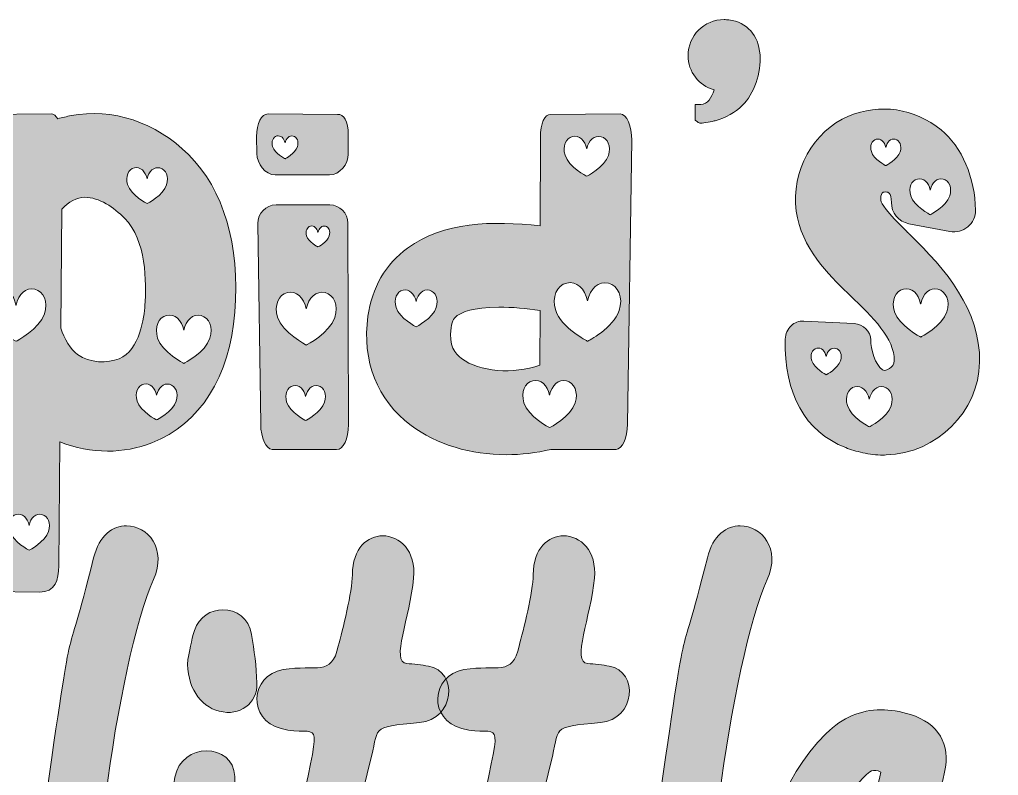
# Model space of a CAD drawing. Header units: inches. Extents: x 147 to 939, y -909 to -171.
# Drawn here: x 461.2 to 939.3, y -540 to -170.6 of the extents above; entities that cross this region are included whole.
import ezdxf

# ---------------------------------------------------------------- set-up
doc = ezdxf.new("R2010")
doc.units = ezdxf.units.IN
doc.header["$MEASUREMENT"] = 0
doc.layers.add('Layer 1', color=7, linetype='Continuous')

# ---------------------------------------------------------------- blocks, each defined once
blk = doc.blocks.new('block 3')
at = {"layer": 'Layer 1', "true_color": 0x08ccda}
h = blk.add_hatch(color=132, dxfattribs=at)
h.dxf.hatch_style = 2
edge = h.paths.add_edge_path()
edge.add_spline(control_points=[(473.03, -557.85), (488.79, -449.17), (481.9, -495.79), (497.33, -433.73), (499.96, -422.57), (506.85, -417.97), (513.42, -417.97), (523.6, -417.97), (533.45, -429.14), (526.55, -444.24), (509.48, -482.66), (488.79, -618.93), (504.55, -654.72), (507.51, -660.96), (504.55, -667.19), (499.3, -670.81), (496.67, -672.45), (494.05, -673.11), (491.75, -673.11), (480.91, -673.11), (472.05, -658.33), (470.4, -644.54), (470.08, -642.24), (469.09, -586.09), (473.03, -557.85)], knot_values=[0, 0, 0, 0, 1, 1, 1, 2, 2, 2, 3, 3, 3, 4, 4, 4, 5, 5, 5, 6, 6, 6, 7, 7, 7, 8, 8, 8, 8], degree=3, periodic=1)
h = blk.add_hatch(color=132, dxfattribs=at)
h.dxf.hatch_style = 2
edge = h.paths.add_edge_path()
edge.add_spline(control_points=[(772.8, -557.85), (788.56, -449.17), (781.67, -495.79), (797.1, -433.73), (799.73, -422.57), (806.62, -417.97), (813.19, -417.97), (823.37, -417.97), (833.22, -429.14), (826.32, -444.24), (809.25, -482.66), (788.56, -618.93), (804.32, -654.72), (807.28, -660.96), (804.32, -667.19), (799.07, -670.81), (796.44, -672.45), (793.82, -673.11), (791.52, -673.11), (780.68, -673.11), (771.82, -658.33), (770.17, -644.54), (769.85, -642.24), (768.86, -586.09), (772.8, -557.85)], knot_values=[0, 0, 0, 0, 1, 1, 1, 2, 2, 2, 3, 3, 3, 4, 4, 4, 5, 5, 5, 6, 6, 6, 7, 7, 7, 8, 8, 8, 8], degree=3, periodic=1)
h = blk.add_hatch(color=132, dxfattribs=at)
h.dxf.hatch_style = 2
edge = h.paths.add_edge_path()
edge.add_spline(control_points=[(589.92, -488.24), (606.34, -485.61), (613.56, -491.85), (616.84, -476.75), (618.81, -469.19), (623.74, -450.15), (623.74, -441.94), (623.74, -428.81), (631.29, -422.9), (638.51, -422.9), (646.72, -422.9), (654.93, -430.12), (653.62, -443.58), (651.98, -462.63), (642.13, -484.63), (650.34, -485.28), (653.29, -485.61), (657.89, -485.94), (660.84, -486.6), (675.62, -489.22), (673.65, -512.54), (656.57, -514.18), (631.29, -516.48), (637.2, -516.15), (632.28, -533.88), (625.05, -561.79), (620.78, -596.27), (623.74, -615.97), (624.72, -621.88), (627.02, -623.85), (629.98, -623.85), (636.87, -623.85), (647.05, -614.33), (655.92, -614.33), (659.53, -614.33), (663.14, -615.97), (666.1, -620.9), (674.96, -635.02), (651.98, -652.09), (629.98, -652.09), (616.84, -652.09), (604.04, -645.85), (598.13, -629.76), (594.51, -618.93), (590.57, -594.63), (598.78, -555.55), (608.96, -506.96), (607.65, -522.06), (588.93, -517.14), (572.51, -512.87), (573.5, -491.19), (589.92, -488.24)], knot_values=[0, 0, 0, 0, 1, 1, 1, 2, 2, 2, 3, 3, 3, 4, 4, 4, 5, 5, 5, 6, 6, 6, 7, 7, 7, 8, 8, 8, 9, 9, 9, 10, 10, 10, 11, 11, 11, 12, 12, 12, 13, 13, 13, 14, 14, 14, 15, 15, 15, 16, 16, 16, 17, 17, 17, 17], degree=3, periodic=1)
h = blk.add_hatch(color=132, dxfattribs=at)
h.dxf.hatch_style = 2
edge = h.paths.add_edge_path()
edge.add_spline(control_points=[(678.24, -488.24), (694.66, -485.61), (701.88, -491.85), (705.17, -476.75), (707.14, -469.19), (712.06, -450.15), (712.06, -441.94), (712.06, -428.81), (719.61, -422.9), (726.84, -422.9), (735.05, -422.9), (743.25, -430.12), (741.94, -443.58), (740.3, -462.63), (730.45, -484.63), (738.66, -485.28), (741.61, -485.61), (746.21, -485.94), (749.17, -486.6), (763.94, -489.22), (761.97, -512.54), (744.9, -514.18), (719.61, -516.48), (725.52, -516.15), (720.6, -533.88), (713.38, -561.79), (709.11, -596.27), (712.06, -615.97), (713.05, -621.88), (715.35, -623.85), (718.3, -623.85), (725.19, -623.85), (735.38, -614.33), (744.24, -614.33), (747.85, -614.33), (751.46, -615.97), (754.42, -620.9), (763.28, -635.02), (740.3, -652.09), (718.3, -652.09), (705.17, -652.09), (692.36, -645.85), (686.45, -629.76), (682.84, -618.93), (678.9, -594.63), (687.11, -555.55), (697.29, -506.96), (695.97, -522.06), (677.26, -517.14), (660.84, -512.87), (661.82, -491.19), (678.24, -488.24)], knot_values=[0, 0, 0, 0, 1, 1, 1, 2, 2, 2, 3, 3, 3, 4, 4, 4, 5, 5, 5, 6, 6, 6, 7, 7, 7, 8, 8, 8, 9, 9, 9, 10, 10, 10, 11, 11, 11, 12, 12, 12, 13, 13, 13, 14, 14, 14, 15, 15, 15, 16, 16, 16, 17, 17, 17, 17], degree=3, periodic=1)
h = blk.add_hatch(color=132, dxfattribs=at)
h.dxf.hatch_style = 2
edge = h.paths.add_edge_path()
edge.add_spline(control_points=[(537.05, -540.78), (538.7, -532.24), (545.59, -527.97), (552.49, -527.97), (559.38, -527.97), (565.95, -532.24), (566.28, -540.45), (567.59, -564.75), (562.01, -549.64), (554.46, -613.67), (553.8, -621.22), (554.13, -628.45), (558.4, -635.67), (565.29, -646.84), (557.08, -657.67), (546.91, -657.67), (535.08, -657.67), (526.22, -643.55), (525.89, -632.72), (522.61, -583.46), (534.43, -557.85), (537.05, -540.78)], knot_values=[0, 0, 0, 0, 1, 1, 1, 2, 2, 2, 3, 3, 3, 4, 4, 4, 5, 5, 5, 6, 6, 6, 7, 7, 7, 7], degree=3, periodic=1)
edge = h.paths.add_edge_path()
edge.add_spline(control_points=[(543.29, -483.32), (544.28, -479.7), (544.94, -474.12), (546.58, -469.19), (548.88, -462.3), (554.79, -459.02), (560.37, -459.02), (566.94, -459.02), (573.17, -462.96), (574.49, -471.17), (575.8, -478.72), (576.79, -486.93), (577.11, -494.81), (577.44, -504.99), (568.58, -511.22), (558.73, -508.6), (549.2, -506.3), (542.64, -496.45), (543.29, -483.32)], knot_values=[0, 0, 0, 0, 1, 1, 1, 2, 2, 2, 3, 3, 3, 4, 4, 4, 5, 5, 5, 6, 6, 6, 6], degree=3, periodic=1)
h = blk.add_hatch(color=132, dxfattribs=at)
h.dxf.hatch_style = 2
edge = h.paths.add_edge_path()
edge.add_spline(control_points=[(858.17, -643.88), (839.13, -643.88), (820.41, -631.08), (822.05, -596.6), (825.66, -573.28), (831.57, -542.75), (855.21, -519.43), (863.1, -511.55), (872.29, -507.94), (881.81, -507.94), (886.41, -507.94), (891.33, -508.6), (896.26, -510.24), (910.05, -514.51), (915.96, -524.69), (913, -538.48), (908.41, -559.82), (899.21, -571.31), (885.42, -588.06), (874.59, -600.87), (864.74, -600.21), (858.17, -599.88), (853.9, -599.55), (850.94, -606.45), (850.62, -609.73), (849.96, -614), (853.9, -615.64), (858.5, -615.64), (871.96, -615.64), (894.62, -596.6), (903.48, -588.06), (906.77, -585.11), (910.05, -581.82), (914.65, -580.18), (916.62, -579.52), (918.26, -579.19), (920.23, -579.19), (932.71, -579.19), (939.27, -595.61), (925.81, -607.11), (909.39, -620.9), (880.83, -643.88), (858.17, -643.88)], knot_values=[0, 0, 0, 0, 1, 1, 1, 2, 2, 2, 3, 3, 3, 4, 4, 4, 5, 5, 5, 6, 6, 6, 7, 7, 7, 8, 8, 8, 9, 9, 9, 10, 10, 10, 11, 11, 11, 12, 12, 12, 13, 13, 13, 14, 14, 14, 14], degree=3, periodic=1)
edge = h.paths.add_edge_path()
edge.add_spline(control_points=[(861.78, -572.96), (863.42, -572.96), (865.07, -572.3), (866.38, -570.33), (872.94, -560.15), (879.84, -550.3), (881.81, -538.48), (878.2, -536.18), (875.9, -538.48), (874.26, -540.12), (867.04, -547.67), (862.11, -556.54), (858.5, -566.06), (856.86, -570.66), (859.15, -572.96), (861.78, -572.96)], knot_values=[0, 0, 0, 0, 1, 1, 1, 2, 2, 2, 3, 3, 3, 4, 4, 4, 5, 5, 5, 5], degree=3, periodic=1)
at = {"layer": 'Layer 1', "lineweight": 0}
for points, knots in [([(473.03, -557.85), (488.79, -449.17), (481.9, -495.79), (497.33, -433.73), (499.96, -422.57), (506.85, -417.97), (513.42, -417.97), (523.6, -417.97), (533.45, -429.14), (526.55, -444.24), (509.48, -482.66), (488.79, -618.93), (504.55, -654.72), (507.51, -660.96), (504.55, -667.19), (499.3, -670.81), (496.67, -672.45), (494.05, -673.11), (491.75, -673.11), (480.91, -673.11), (472.05, -658.33), (470.4, -644.54), (470.08, -642.24), (469.09, -586.09), (473.03, -557.85)], [0, 0, 0, 0, 1, 1, 1, 2, 2, 2, 3, 3, 3, 4, 4, 4, 5, 5, 5, 6, 6, 6, 7, 7, 7, 8, 8, 8, 8]), ([(772.8, -557.85), (788.56, -449.17), (781.67, -495.79), (797.1, -433.73), (799.73, -422.57), (806.62, -417.97), (813.19, -417.97), (823.37, -417.97), (833.22, -429.14), (826.32, -444.24), (809.25, -482.66), (788.56, -618.93), (804.32, -654.72), (807.28, -660.96), (804.32, -667.19), (799.07, -670.81), (796.44, -672.45), (793.82, -673.11), (791.52, -673.11), (780.68, -673.11), (771.82, -658.33), (770.17, -644.54), (769.85, -642.24), (768.86, -586.09), (772.8, -557.85)], [0, 0, 0, 0, 1, 1, 1, 2, 2, 2, 3, 3, 3, 4, 4, 4, 5, 5, 5, 6, 6, 6, 7, 7, 7, 8, 8, 8, 8]), ([(589.92, -488.24), (606.34, -485.61), (613.56, -491.85), (616.84, -476.75), (618.81, -469.19), (623.74, -450.15), (623.74, -441.94), (623.74, -428.81), (631.29, -422.9), (638.51, -422.9), (646.72, -422.9), (654.93, -430.12), (653.62, -443.58), (651.98, -462.63), (642.13, -484.63), (650.34, -485.28), (653.29, -485.61), (657.89, -485.94), (660.84, -486.6), (675.62, -489.22), (673.65, -512.54), (656.57, -514.18), (631.29, -516.48), (637.2, -516.15), (632.28, -533.88), (625.05, -561.79), (620.78, -596.27), (623.74, -615.97), (624.72, -621.88), (627.02, -623.85), (629.98, -623.85), (636.87, -623.85), (647.05, -614.33), (655.92, -614.33), (659.53, -614.33), (663.14, -615.97), (666.1, -620.9), (674.96, -635.02), (651.98, -652.09), (629.98, -652.09), (616.84, -652.09), (604.04, -645.85), (598.13, -629.76), (594.51, -618.93), (590.57, -594.63), (598.78, -555.55), (608.96, -506.96), (607.65, -522.06), (588.93, -517.14), (572.51, -512.87), (573.5, -491.19), (589.92, -488.24)], [0, 0, 0, 0, 1, 1, 1, 2, 2, 2, 3, 3, 3, 4, 4, 4, 5, 5, 5, 6, 6, 6, 7, 7, 7, 8, 8, 8, 9, 9, 9, 10, 10, 10, 11, 11, 11, 12, 12, 12, 13, 13, 13, 14, 14, 14, 15, 15, 15, 16, 16, 16, 17, 17, 17, 17]), ([(678.24, -488.24), (694.66, -485.61), (701.88, -491.85), (705.17, -476.75), (707.14, -469.19), (712.06, -450.15), (712.06, -441.94), (712.06, -428.81), (719.61, -422.9), (726.84, -422.9), (735.05, -422.9), (743.25, -430.12), (741.94, -443.58), (740.3, -462.63), (730.45, -484.63), (738.66, -485.28), (741.61, -485.61), (746.21, -485.94), (749.17, -486.6), (763.94, -489.22), (761.97, -512.54), (744.9, -514.18), (719.61, -516.48), (725.52, -516.15), (720.6, -533.88), (713.38, -561.79), (709.11, -596.27), (712.06, -615.97), (713.05, -621.88), (715.35, -623.85), (718.3, -623.85), (725.19, -623.85), (735.38, -614.33), (744.24, -614.33), (747.85, -614.33), (751.46, -615.97), (754.42, -620.9), (763.28, -635.02), (740.3, -652.09), (718.3, -652.09), (705.17, -652.09), (692.36, -645.85), (686.45, -629.76), (682.84, -618.93), (678.9, -594.63), (687.11, -555.55), (697.29, -506.96), (695.97, -522.06), (677.26, -517.14), (660.84, -512.87), (661.82, -491.19), (678.24, -488.24)], [0, 0, 0, 0, 1, 1, 1, 2, 2, 2, 3, 3, 3, 4, 4, 4, 5, 5, 5, 6, 6, 6, 7, 7, 7, 8, 8, 8, 9, 9, 9, 10, 10, 10, 11, 11, 11, 12, 12, 12, 13, 13, 13, 14, 14, 14, 15, 15, 15, 16, 16, 16, 17, 17, 17, 17]), ([(543.29, -483.32), (544.28, -479.7), (544.94, -474.12), (546.58, -469.19), (548.88, -462.3), (554.79, -459.02), (560.37, -459.02), (566.94, -459.02), (573.17, -462.96), (574.49, -471.17), (575.8, -478.72), (576.79, -486.93), (577.11, -494.81), (577.44, -504.99), (568.58, -511.22), (558.73, -508.6), (549.2, -506.3), (542.64, -496.45), (543.29, -483.32)], [0, 0, 0, 0, 1, 1, 1, 2, 2, 2, 3, 3, 3, 4, 4, 4, 5, 5, 5, 6, 6, 6, 6]), ([(858.17, -643.88), (839.13, -643.88), (820.41, -631.08), (822.05, -596.6), (825.66, -573.28), (831.57, -542.75), (855.21, -519.43), (863.1, -511.55), (872.29, -507.94), (881.81, -507.94), (886.41, -507.94), (891.33, -508.6), (896.26, -510.24), (910.05, -514.51), (915.96, -524.69), (913, -538.48), (908.41, -559.82), (899.21, -571.31), (885.42, -588.06), (874.59, -600.87), (864.74, -600.21), (858.17, -599.88), (853.9, -599.55), (850.94, -606.45), (850.62, -609.73), (849.96, -614), (853.9, -615.64), (858.5, -615.64), (871.96, -615.64), (894.62, -596.6), (903.48, -588.06), (906.77, -585.11), (910.05, -581.82), (914.65, -580.18), (916.62, -579.52), (918.26, -579.19), (920.23, -579.19), (932.71, -579.19), (939.27, -595.61), (925.81, -607.11), (909.39, -620.9), (880.83, -643.88), (858.17, -643.88)], [0, 0, 0, 0, 1, 1, 1, 2, 2, 2, 3, 3, 3, 4, 4, 4, 5, 5, 5, 6, 6, 6, 7, 7, 7, 8, 8, 8, 9, 9, 9, 10, 10, 10, 11, 11, 11, 12, 12, 12, 13, 13, 13, 14, 14, 14, 14]), ([(537.05, -540.78), (538.7, -532.24), (545.59, -527.97), (552.49, -527.97), (559.38, -527.97), (565.95, -532.24), (566.28, -540.45), (567.59, -564.75), (562.01, -549.64), (554.46, -613.67), (553.8, -621.22), (554.13, -628.45), (558.4, -635.67), (565.29, -646.84), (557.08, -657.67), (546.91, -657.67), (535.08, -657.67), (526.22, -643.55), (525.89, -632.72), (522.61, -583.46), (534.43, -557.85), (537.05, -540.78)], [0, 0, 0, 0, 1, 1, 1, 2, 2, 2, 3, 3, 3, 4, 4, 4, 5, 5, 5, 6, 6, 6, 7, 7, 7, 7]), ([(861.78, -572.96), (863.42, -572.96), (865.07, -572.3), (866.38, -570.33), (872.94, -560.15), (879.84, -550.3), (881.81, -538.48), (878.2, -536.18), (875.9, -538.48), (874.26, -540.12), (867.04, -547.67), (862.11, -556.54), (858.5, -566.06), (856.86, -570.66), (859.15, -572.96), (861.78, -572.96)], [0, 0, 0, 0, 1, 1, 1, 2, 2, 2, 3, 3, 3, 4, 4, 4, 5, 5, 5, 5])]:
    blk.add_open_spline(points, degree=3, knots=knots, dxfattribs=at)
blk = doc.blocks.new('block 4')
at = {"layer": 'Layer 1', "true_color": 0xce0100}
h = blk.add_hatch(color=12, dxfattribs=at)
h.dxf.hatch_style = 2
edge = h.paths.add_edge_path()
edge.add_spline(control_points=[(814.14, -212.64), (810.71, -216.03), (806.14, -218.59), (800.94, -220.04), (800.55, -220.15), (798.5, -220.54), (797.54, -220.72), (795.81, -221.04), (794.76, -221.24), (793.99, -221.24), (793.26, -221.24), (792.79, -221.06), (792.24, -220.64), (792.24, -220.64), (791.1, -219.78), (791.1, -219.78), (791.1, -219.78), (791.1, -212.13), (791.1, -212.13), (791.1, -212.13), (793.97, -212.13), (793.97, -212.13), (797.23, -212.13), (799.19, -208.68), (800.36, -204.96), (792.94, -202.85), (787.68, -196.12), (787.68, -188.16), (787.68, -178.47), (795.55, -170.6), (805.24, -170.6), (806.09, -170.61), (806.89, -170.67), (807.65, -170.77), (816.55, -171.93), (822.08, -178.13), (822.82, -187.78), (823.51, -196.56), (819.86, -207.01), (814.14, -212.64)], knot_values=[0, 0, 0, 0, 1, 1, 1, 2, 2, 2, 3, 3, 3, 4, 4, 4, 5, 5, 5, 6, 6, 6, 7, 7, 7, 8, 8, 8, 9, 9, 9, 10, 10, 10, 11, 11, 11, 12, 12, 12, 13, 13, 13, 13], degree=3, periodic=1)
h = blk.add_hatch(color=12, dxfattribs=at)
h.dxf.hatch_style = 2
edge = h.paths.add_edge_path()
edge.add_spline(control_points=[(566.31, -313.65), (563.98, -345.07), (549.23, -368.31), (525.84, -377.43), (518.84, -380.16), (511.49, -381.51), (504.09, -381.51), (496.26, -381.51), (488.4, -379.99), (480.87, -377.04), (480.87, -377.04), (480.34, -437.63), (480.34, -437.63), (480.26, -444.4), (478.73, -450.53), (470.9, -450.41), (470.9, -450.41), (446.73, -450.04), (446.73, -450.04), (441.4, -450.22), (437.47, -444.99), (437.49, -437.9), (437.49, -437.9), (437.61, -228.27), (437.61, -228.27), (437.62, -221.2), (439.47, -216.81), (442.68, -216.91), (442.68, -216.91), (476.58, -216.72), (476.58, -216.72), (477.79, -216.76), (478.9, -217.63), (479.81, -219.08), (481.98, -218.48), (484.16, -217.96), (486.32, -217.54), (506.4, -213.65), (527.84, -220.77), (543.68, -236.58), (560.94, -253.83), (568.77, -280.48), (566.31, -313.65)], knot_values=[0, 0, 0, 0, 1, 1, 1, 2, 2, 2, 3, 3, 3, 4, 4, 4, 5, 5, 5, 6, 6, 6, 7, 7, 7, 8, 8, 8, 9, 9, 9, 10, 10, 10, 11, 11, 11, 12, 12, 12, 13, 13, 13, 14, 14, 14, 14], degree=3, periodic=1)
edge = h.paths.add_edge_path()
edge.add_spline(control_points=[(459.44, -327.81), (459.44, -327.81), (470.98, -321.9), (473.3, -314.38), (475.16, -308.55), (472.95, -303.42), (468.58, -302.36), (464.36, -301.3), (460.54, -304.72), (459.44, -310.16), (459.44, -310.16), (459.4, -310.16), (459.4, -310.16), (458.33, -304.72), (454.55, -301.3), (450.3, -302.28), (445.92, -303.34), (443.72, -308.47), (445.49, -314.3), (447.81, -321.82), (459.44, -327.81), (459.44, -327.81)], knot_values=[0, 0, 0, 0, 1, 1, 1, 2, 2, 2, 3, 3, 3, 4, 4, 4, 5, 5, 5, 6, 6, 6, 7, 7, 7, 7], degree=3, periodic=1)
edge = h.paths.add_edge_path()
edge.add_spline(control_points=[(472.09, -412.49), (469.21, -411.76), (466.59, -414.11), (465.83, -417.83), (465.83, -417.83), (465.81, -417.83), (465.81, -417.83), (465.08, -414.11), (462.49, -411.76), (459.58, -412.44), (456.58, -413.17), (455.07, -416.67), (456.28, -420.67), (457.88, -425.82), (465.83, -429.92), (465.83, -429.92), (465.83, -429.92), (473.74, -425.87), (475.33, -420.72), (476.6, -416.73), (475.09, -413.22), (472.09, -412.49)], knot_values=[0, 0, 0, 0, 1, 1, 1, 2, 2, 2, 3, 3, 3, 4, 4, 4, 5, 5, 5, 6, 6, 6, 7, 7, 7, 7], degree=3, periodic=1)
edge = h.paths.add_edge_path()
edge.add_spline(control_points=[(522.37, -310.4), (523.21, -298.98), (523.06, -278.27), (512.53, -267.75), (507.15, -262.38), (500.35, -257.46), (492.76, -257.46), (489.59, -257.46), (484.85, -259.69), (481.88, -263.2), (481.88, -263.2), (481.36, -321.41), (481.36, -321.41), (482.86, -326.5), (486.17, -331.85), (489.5, -334.29), (495.44, -338.64), (504.21, -338.58), (509.83, -336.39), (519.97, -332.43), (521.99, -315.5), (522.37, -310.4)], knot_values=[0, 0, 0, 0, 1, 1, 1, 2, 2, 2, 3, 3, 3, 4, 4, 4, 5, 5, 5, 6, 6, 6, 7, 7, 7, 7], degree=3, periodic=1)
edge = h.paths.add_edge_path()
edge.add_spline(control_points=[(513.93, -251.28), (515.52, -256.43), (523.48, -260.53), (523.48, -260.53), (523.48, -260.53), (531.38, -256.49), (532.98, -251.33), (534.24, -247.34), (532.73, -243.83), (529.74, -243.11), (526.85, -242.38), (524.23, -244.73), (523.48, -248.45), (523.48, -248.45), (523.45, -248.45), (523.45, -248.45), (522.72, -244.73), (520.14, -242.38), (517.22, -243.05), (514.23, -243.78), (512.72, -247.29), (513.93, -251.28)], knot_values=[0, 0, 0, 0, 1, 1, 1, 2, 2, 2, 3, 3, 3, 4, 4, 4, 5, 5, 5, 6, 6, 6, 7, 7, 7, 7], degree=3, periodic=1)
edge = h.paths.add_edge_path()
edge.add_spline(control_points=[(534.38, -348.84), (531.5, -348.11), (528.88, -350.46), (528.12, -354.18), (528.12, -354.18), (528.1, -354.18), (528.1, -354.18), (527.37, -350.46), (524.78, -348.11), (521.87, -348.78), (518.87, -349.51), (517.36, -353.02), (518.57, -357.01), (520.17, -362.16), (528.12, -366.26), (528.12, -366.26), (528.12, -366.26), (536.03, -362.22), (537.62, -357.06), (538.89, -353.07), (537.38, -349.56), (534.38, -348.84)], knot_values=[0, 0, 0, 0, 1, 1, 1, 2, 2, 2, 3, 3, 3, 4, 4, 4, 5, 5, 5, 6, 6, 6, 7, 7, 7, 7], degree=3, periodic=1)
edge = h.paths.add_edge_path()
edge.add_spline(control_points=[(549.79, -315.27), (545.92, -314.29), (542.41, -317.44), (541.4, -322.44), (541.4, -322.44), (541.36, -322.44), (541.36, -322.44), (540.38, -317.44), (536.91, -314.29), (533, -315.2), (528.98, -316.17), (526.95, -320.88), (528.58, -326.24), (530.72, -333.15), (541.4, -338.65), (541.4, -338.65), (541.4, -338.65), (552, -333.22), (554.14, -326.31), (555.84, -320.95), (553.81, -316.25), (549.79, -315.27)], knot_values=[0, 0, 0, 0, 1, 1, 1, 2, 2, 2, 3, 3, 3, 4, 4, 4, 5, 5, 5, 6, 6, 6, 7, 7, 7, 7], degree=3, periodic=1)
h = blk.add_hatch(color=12, dxfattribs=at)
h.dxf.hatch_style = 2
edge = h.paths.add_edge_path()
edge.add_spline(control_points=[(930.07, -338.07), (929.67, -362.22), (909.19, -382.55), (884.42, -383.39), (883.91, -383.41), (883.41, -383.42), (882.91, -383.42), (879.58, -383.42), (876.28, -383.04), (873.05, -382.3), (869.93, -381.59), (867.13, -380.74), (864.7, -379.79), (844.75, -371.94), (834.53, -353.59), (835.15, -326.72), (835.2, -324.23), (836.25, -321.86), (838.01, -320.22), (839.7, -318.66), (841.9, -317.86), (844.19, -317.98), (844.19, -317.98), (868.77, -319.21), (868.77, -319.21), (873.31, -319.44), (876.96, -323.02), (876.91, -327.19), (876.86, -331.17), (879.2, -339.84), (882.66, -341.71), (883.09, -341.95), (884.09, -342.49), (886.09, -341.16), (887.14, -340.46), (888.38, -339.04), (888.4, -337.38), (888.58, -326.44), (878, -316.21), (866.8, -305.38), (866.8, -305.38), (865.54, -304.16), (865.54, -304.16), (856.52, -295.43), (842.89, -282.24), (840.56, -264.23), (838.02, -244.62), (848.75, -225.09), (866.08, -217.8), (881.28, -211.41), (898.18, -213.91), (911.29, -224.51), (921.38, -232.67), (927.98, -248.1), (928.09, -263.8), (928.12, -266.92), (926.75, -269.86), (924.34, -271.86), (921.89, -273.91), (918.68, -274.74), (915.56, -274.15), (915.56, -274.15), (895.58, -270.36), (895.58, -270.36), (890.59, -269.41), (886.97, -265.03), (886.98, -259.93), (886.99, -257.73), (886.59, -256.12), (885.86, -255.39), (885.61, -255.15), (885.16, -254.82), (884.07, -254.82), (883, -254.82), (882.67, -255.2), (882.54, -255.34), (881.9, -256.07), (881.73, -257.67), (881.88, -258.87), (882.09, -260.49), (884.46, -264.48), (894.52, -274.22), (895.04, -274.73), (895.44, -275.11), (895.74, -275.44), (895.74, -275.44), (895.76, -275.42), (895.76, -275.42), (913.83, -292.9), (930.49, -312.58), (930.07, -338.07)], knot_values=[0, 0, 0, 0, 1, 1, 1, 2, 2, 2, 3, 3, 3, 4, 4, 4, 5, 5, 5, 6, 6, 6, 7, 7, 7, 8, 8, 8, 9, 9, 9, 10, 10, 10, 11, 11, 11, 12, 12, 12, 13, 13, 13, 14, 14, 14, 15, 15, 15, 16, 16, 16, 17, 17, 17, 18, 18, 18, 19, 19, 19, 20, 20, 20, 21, 21, 21, 22, 22, 22, 23, 23, 23, 24, 24, 24, 25, 25, 25, 26, 26, 26, 27, 27, 27, 28, 28, 28, 29, 29, 29, 30, 30, 30, 30], degree=3, periodic=1)
edge = h.paths.add_edge_path()
edge.add_spline(control_points=[(859.77, -331.28), (857.64, -330.74), (855.71, -332.48), (855.15, -335.23), (855.15, -335.23), (855.13, -335.23), (855.13, -335.23), (854.59, -332.48), (852.67, -330.74), (850.52, -331.24), (848.31, -331.78), (847.19, -334.37), (848.09, -337.32), (849.26, -341.13), (855.15, -344.17), (855.15, -344.17), (855.15, -344.17), (860.99, -341.17), (862.17, -337.36), (863.11, -334.41), (861.99, -331.82), (859.77, -331.28)], knot_values=[0, 0, 0, 0, 1, 1, 1, 2, 2, 2, 3, 3, 3, 4, 4, 4, 5, 5, 5, 6, 6, 6, 7, 7, 7, 7], degree=3, periodic=1)
edge = h.paths.add_edge_path()
edge.add_spline(control_points=[(883.24, -350.09), (880, -349.27), (877.06, -351.91), (876.21, -356.09), (876.21, -356.09), (876.18, -356.09), (876.18, -356.09), (875.36, -351.91), (872.45, -349.27), (869.18, -350.03), (865.81, -350.85), (864.11, -354.79), (865.48, -359.28), (867.27, -365.07), (876.21, -369.68), (876.21, -369.68), (876.21, -369.68), (885.09, -365.13), (886.88, -359.34), (888.3, -354.85), (886.61, -350.91), (883.24, -350.09)], knot_values=[0, 0, 0, 0, 1, 1, 1, 2, 2, 2, 3, 3, 3, 4, 4, 4, 5, 5, 5, 6, 6, 6, 7, 7, 7, 7], degree=3, periodic=1)
edge = h.paths.add_edge_path()
edge.add_spline(control_points=[(884.26, -241.99), (884.26, -241.99), (890.11, -238.99), (891.29, -235.18), (892.22, -232.23), (891.11, -229.64), (888.89, -229.1), (886.76, -228.56), (884.82, -230.3), (884.26, -233.05), (884.26, -233.05), (884.25, -233.05), (884.25, -233.05), (883.71, -230.3), (881.79, -228.56), (879.64, -229.06), (877.42, -229.6), (876.3, -232.19), (877.2, -235.14), (878.38, -238.95), (884.26, -241.99), (884.26, -241.99)], knot_values=[0, 0, 0, 0, 1, 1, 1, 2, 2, 2, 3, 3, 3, 4, 4, 4, 5, 5, 5, 6, 6, 6, 7, 7, 7, 7], degree=3, periodic=1)
edge = h.paths.add_edge_path()
edge.add_spline(control_points=[(909.72, -302.38), (905.84, -301.4), (902.33, -304.55), (901.32, -309.55), (901.32, -309.55), (901.28, -309.55), (901.28, -309.55), (900.31, -304.55), (896.83, -301.4), (892.92, -302.31), (888.9, -303.29), (886.88, -307.99), (888.5, -313.35), (890.64, -320.26), (901.32, -325.76), (901.32, -325.76), (901.32, -325.76), (911.92, -320.33), (914.06, -313.42), (915.76, -308.06), (913.73, -303.36), (909.72, -302.38)], knot_values=[0, 0, 0, 0, 1, 1, 1, 2, 2, 2, 3, 3, 3, 4, 4, 4, 5, 5, 5, 6, 6, 6, 7, 7, 7, 7], degree=3, periodic=1)
edge = h.paths.add_edge_path()
edge.add_spline(control_points=[(896.44, -256.74), (898.03, -261.9), (905.99, -266), (905.99, -266), (905.99, -266), (913.89, -261.95), (915.48, -256.8), (916.75, -252.81), (915.24, -249.3), (912.25, -248.57), (909.36, -247.84), (906.74, -250.19), (905.99, -253.91), (905.99, -253.91), (905.96, -253.91), (905.96, -253.91), (905.23, -250.19), (902.64, -247.84), (899.73, -248.52), (896.74, -249.24), (895.22, -252.75), (896.44, -256.74)], knot_values=[0, 0, 0, 0, 1, 1, 1, 2, 2, 2, 3, 3, 3, 4, 4, 4, 5, 5, 5, 6, 6, 6, 7, 7, 7, 7], degree=3, periodic=1)
h = blk.add_hatch(color=12, dxfattribs=at)
h.dxf.hatch_style = 2
edge = h.paths.add_edge_path()
edge.add_spline(control_points=[(577.05, -236.1), (577.05, -236.1), (576.94, -227.98), (576.94, -227.98), (576.86, -220.99), (579.34, -216.82), (582.52, -216.71), (582.52, -216.71), (616.41, -216.92), (616.41, -216.92), (619.62, -216.81), (621.69, -219.98), (621.71, -227.06), (621.71, -227.06), (621.73, -236.35), (621.73, -236.35), (621.74, -241.28), (617.52, -246.5), (612.59, -246.5), (612.59, -246.5), (585.96, -246.5), (585.96, -246.5), (581.08, -246.5), (577.12, -240.98), (577.05, -236.1)], knot_values=[0, 0, 0, 0, 1, 1, 1, 2, 2, 2, 3, 3, 3, 4, 4, 4, 5, 5, 5, 6, 6, 6, 7, 7, 7, 8, 8, 8, 8], degree=3, periodic=1)
edge = h.paths.add_edge_path()
edge.add_spline(control_points=[(621.78, -368.53), (621.8, -375.62), (619.25, -380.85), (616.03, -380.68), (616.03, -380.68), (584.58, -380.68), (584.58, -380.68), (581.5, -380.51), (579.01, -375.04), (578.93, -368.26), (578.93, -368.26), (577.51, -270.24), (577.51, -270.24), (577.44, -265.26), (581.45, -261.19), (586.43, -261.19), (586.43, -261.19), (612.65, -261.19), (612.65, -261.19), (617.57, -261.19), (621.56, -265.17), (621.57, -270.09), (621.57, -270.09), (621.78, -368.53), (621.78, -368.53)], knot_values=[0, 0, 0, 0, 1, 1, 1, 2, 2, 2, 3, 3, 3, 4, 4, 4, 5, 5, 5, 6, 6, 6, 7, 7, 7, 8, 8, 8, 8], degree=3, periodic=1)
edge = h.paths.add_edge_path()
edge.add_spline(control_points=[(584.76, -232.71), (585.78, -235.98), (590.83, -238.59), (590.83, -238.59), (590.83, -238.59), (595.85, -236.02), (596.86, -232.74), (597.67, -230.21), (596.71, -227.98), (594.81, -227.52), (592.97, -227.05), (591.31, -228.54), (590.83, -230.91), (590.83, -230.91), (590.81, -230.91), (590.81, -230.91), (590.35, -228.54), (588.7, -227.05), (586.85, -227.48), (584.95, -227.95), (583.99, -230.17), (584.76, -232.71)], knot_values=[0, 0, 0, 0, 1, 1, 1, 2, 2, 2, 3, 3, 3, 4, 4, 4, 5, 5, 5, 6, 6, 6, 7, 7, 7, 7], degree=3, periodic=1)
edge = h.paths.add_edge_path()
edge.add_spline(control_points=[(610.39, -304.06), (606.15, -302.99), (602.3, -306.44), (601.19, -311.9), (601.19, -311.9), (601.15, -311.9), (601.15, -311.9), (600.09, -306.44), (596.28, -302.99), (592, -303.98), (587.61, -305.05), (585.39, -310.2), (587.17, -316.06), (589.51, -323.63), (601.19, -329.65), (601.19, -329.65), (601.19, -329.65), (612.8, -323.71), (615.14, -316.14), (617, -310.28), (614.78, -305.13), (610.39, -304.06)], knot_values=[0, 0, 0, 0, 1, 1, 1, 2, 2, 2, 3, 3, 3, 4, 4, 4, 5, 5, 5, 6, 6, 6, 7, 7, 7, 7], degree=3, periodic=1)
edge = h.paths.add_edge_path()
edge.add_spline(control_points=[(606.99, -349.6), (604.18, -348.89), (601.64, -351.17), (600.9, -354.79), (600.9, -354.79), (600.88, -354.79), (600.88, -354.79), (600.17, -351.17), (597.65, -348.89), (594.82, -349.55), (591.9, -350.26), (590.44, -353.67), (591.62, -357.55), (593.16, -362.56), (600.9, -366.55), (600.9, -366.55), (600.9, -366.55), (608.59, -362.61), (610.14, -357.6), (611.37, -353.72), (609.9, -350.31), (606.99, -349.6)], knot_values=[0, 0, 0, 0, 1, 1, 1, 2, 2, 2, 3, 3, 3, 4, 4, 4, 5, 5, 5, 6, 6, 6, 7, 7, 7, 7], degree=3, periodic=1)
edge = h.paths.add_edge_path()
edge.add_spline(control_points=[(601.37, -276.31), (602.29, -279.3), (606.91, -281.68), (606.91, -281.68), (606.91, -281.68), (611.49, -279.33), (612.42, -276.34), (613.15, -274.03), (612.28, -271.99), (610.54, -271.57), (608.86, -271.15), (607.34, -272.51), (606.91, -274.67), (606.91, -274.67), (606.89, -274.67), (606.89, -274.67), (606.47, -272.51), (604.97, -271.15), (603.28, -271.54), (601.54, -271.96), (600.66, -274), (601.37, -276.31)], knot_values=[0, 0, 0, 0, 1, 1, 1, 2, 2, 2, 3, 3, 3, 4, 4, 4, 5, 5, 5, 6, 6, 6, 7, 7, 7, 7], degree=3, periodic=1)
h = blk.add_hatch(color=12, dxfattribs=at)
h.dxf.hatch_style = 2
edge = h.paths.add_edge_path()
edge.add_spline(control_points=[(760.15, -229.58), (760.15, -229.58), (758.14, -368.26), (758.14, -368.26), (758.05, -375.03), (755.57, -380.52), (752.5, -380.68), (752.5, -380.68), (721.04, -380.68), (721.04, -380.68), (720.91, -380.69), (720.78, -380.67), (720.65, -380.65), (713.53, -382.38), (706.2, -383.24), (698.96, -383.25), (681.67, -383.25), (664.85, -378.38), (652.37, -368.96), (635.78, -356.42), (628.3, -337.48), (631.33, -315.63), (633.26, -301.69), (639.94, -290.15), (650.65, -282.28), (668.09, -269.47), (692.1, -268.76), (715.49, -271.44), (715.49, -271.44), (715.58, -228.27), (715.58, -228.27), (715.6, -221.2), (717.44, -216.81), (720.66, -216.91), (720.66, -216.91), (754.55, -216.72), (754.55, -216.72), (757.73, -216.82), (760.24, -222.59), (760.15, -229.58)], knot_values=[0, 0, 0, 0, 1, 1, 1, 2, 2, 2, 3, 3, 3, 4, 4, 4, 5, 5, 5, 6, 6, 6, 7, 7, 7, 8, 8, 8, 9, 9, 9, 10, 10, 10, 11, 11, 11, 12, 12, 12, 13, 13, 13, 13], degree=3, periodic=1)
edge = h.paths.add_edge_path()
edge.add_spline(control_points=[(661.33, -302.89), (658.36, -302.14), (655.67, -304.56), (654.9, -308.38), (654.9, -308.38), (654.87, -308.38), (654.87, -308.38), (654.12, -304.56), (651.46, -302.14), (648.46, -302.84), (645.38, -303.58), (643.83, -307.19), (645.08, -311.29), (646.72, -316.59), (654.9, -320.8), (654.9, -320.8), (654.9, -320.8), (663.02, -316.65), (664.66, -311.35), (665.96, -307.24), (664.41, -303.64), (661.33, -302.89)], knot_values=[0, 0, 0, 0, 1, 1, 1, 2, 2, 2, 3, 3, 3, 4, 4, 4, 5, 5, 5, 6, 6, 6, 7, 7, 7, 7], degree=3, periodic=1)
edge = h.paths.add_edge_path()
edge.add_spline(control_points=[(715.35, -339.53), (715.35, -339.53), (715.4, -312.72), (715.4, -312.72), (708.77, -311.81), (701.8, -311.11), (695.18, -311.14), (682.42, -311.18), (677.02, -313.77), (674.93, -315.3), (673.75, -316.16), (672.46, -317.4), (671.92, -321.26), (670.69, -330.12), (673.84, -333.81), (677.08, -336.26), (685.72, -342.79), (702.25, -344.07), (715.35, -339.53)], knot_values=[0, 0, 0, 0, 1, 1, 1, 2, 2, 2, 3, 3, 3, 4, 4, 4, 5, 5, 5, 6, 6, 6, 6], degree=3, periodic=1)
edge = h.paths.add_edge_path()
edge.add_spline(control_points=[(728.27, -347.15), (724.48, -346.2), (721.05, -349.28), (720.06, -354.16), (720.06, -354.16), (720.02, -354.16), (720.02, -354.16), (719.07, -349.28), (715.67, -346.2), (711.85, -347.08), (707.92, -348.04), (705.93, -352.64), (707.53, -357.88), (709.61, -364.64), (720.06, -370.02), (720.06, -370.02), (720.06, -370.02), (730.43, -364.71), (732.52, -357.95), (734.18, -352.71), (732.2, -348.11), (728.27, -347.15)], knot_values=[0, 0, 0, 0, 1, 1, 1, 2, 2, 2, 3, 3, 3, 4, 4, 4, 5, 5, 5, 6, 6, 6, 7, 7, 7, 7], degree=3, periodic=1)
edge = h.paths.add_edge_path()
edge.add_spline(control_points=[(748.77, -299.43), (744.07, -298.25), (739.81, -302.07), (738.58, -308.12), (738.58, -308.12), (738.54, -308.12), (738.54, -308.12), (737.35, -302.07), (733.14, -298.25), (728.4, -299.34), (723.53, -300.53), (721.07, -306.24), (723.04, -312.73), (725.63, -321.12), (738.58, -327.79), (738.58, -327.79), (738.58, -327.79), (751.44, -321.21), (754.03, -312.82), (756.1, -306.32), (753.64, -300.62), (748.77, -299.43)], knot_values=[0, 0, 0, 0, 1, 1, 1, 2, 2, 2, 3, 3, 3, 4, 4, 4, 5, 5, 5, 6, 6, 6, 7, 7, 7, 7], degree=3, periodic=1)
edge = h.paths.add_edge_path()
edge.add_spline(control_points=[(727.61, -236.91), (729.37, -242.63), (738.21, -247.19), (738.21, -247.19), (738.21, -247.19), (746.99, -242.69), (748.76, -236.97), (750.17, -232.53), (748.49, -228.64), (745.16, -227.83), (741.96, -227.02), (739.05, -229.63), (738.21, -233.76), (738.21, -233.76), (738.18, -233.76), (738.18, -233.76), (737.37, -229.63), (734.5, -227.02), (731.26, -227.77), (727.94, -228.58), (726.26, -232.47), (727.61, -236.91)], knot_values=[0, 0, 0, 0, 1, 1, 1, 2, 2, 2, 3, 3, 3, 4, 4, 4, 5, 5, 5, 6, 6, 6, 7, 7, 7, 7], degree=3, periodic=1)
at = {"layer": 'Layer 1', "lineweight": 0}
for points, knots in [([(814.14, -212.64), (810.71, -216.03), (806.14, -218.59), (800.94, -220.04), (800.55, -220.15), (798.5, -220.54), (797.54, -220.72), (795.81, -221.04), (794.76, -221.24), (793.99, -221.24), (793.26, -221.24), (792.79, -221.06), (792.24, -220.64), (792.24, -220.64), (791.1, -219.78), (791.1, -219.78), (791.1, -219.78), (791.1, -212.13), (791.1, -212.13), (791.1, -212.13), (793.97, -212.13), (793.97, -212.13), (797.23, -212.13), (799.19, -208.68), (800.36, -204.96), (792.94, -202.85), (787.68, -196.12), (787.68, -188.16), (787.68, -178.47), (795.55, -170.6), (805.24, -170.6), (806.09, -170.61), (806.89, -170.67), (807.65, -170.77), (816.55, -171.93), (822.08, -178.13), (822.82, -187.78), (823.51, -196.56), (819.86, -207.01), (814.14, -212.64)], [0, 0, 0, 0, 1, 1, 1, 2, 2, 2, 3, 3, 3, 4, 4, 4, 5, 5, 5, 6, 6, 6, 7, 7, 7, 8, 8, 8, 9, 9, 9, 10, 10, 10, 11, 11, 11, 12, 12, 12, 13, 13, 13, 13]), ([(566.31, -313.65), (563.98, -345.07), (549.23, -368.31), (525.84, -377.43), (518.84, -380.16), (511.49, -381.51), (504.09, -381.51), (496.26, -381.51), (488.4, -379.99), (480.87, -377.04), (480.87, -377.04), (480.34, -437.63), (480.34, -437.63), (480.26, -444.4), (478.73, -450.53), (470.9, -450.41), (470.9, -450.41), (446.73, -450.04), (446.73, -450.04), (441.4, -450.22), (437.47, -444.99), (437.49, -437.9), (437.49, -437.9), (437.61, -228.27), (437.61, -228.27), (437.62, -221.2), (439.47, -216.81), (442.68, -216.91), (442.68, -216.91), (476.58, -216.72), (476.58, -216.72), (477.79, -216.76), (478.9, -217.63), (479.81, -219.08), (481.98, -218.48), (484.16, -217.96), (486.32, -217.54), (506.4, -213.65), (527.84, -220.77), (543.68, -236.58), (560.94, -253.83), (568.77, -280.48), (566.31, -313.65)], [0, 0, 0, 0, 1, 1, 1, 2, 2, 2, 3, 3, 3, 4, 4, 4, 5, 5, 5, 6, 6, 6, 7, 7, 7, 8, 8, 8, 9, 9, 9, 10, 10, 10, 11, 11, 11, 12, 12, 12, 13, 13, 13, 14, 14, 14, 14]), ([(930.07, -338.07), (929.67, -362.22), (909.19, -382.55), (884.42, -383.39), (883.91, -383.41), (883.41, -383.42), (882.91, -383.42), (879.58, -383.42), (876.28, -383.04), (873.05, -382.3), (869.93, -381.59), (867.13, -380.74), (864.7, -379.79), (844.75, -371.94), (834.53, -353.59), (835.15, -326.72), (835.2, -324.23), (836.25, -321.86), (838.01, -320.22), (839.7, -318.66), (841.9, -317.86), (844.19, -317.98), (844.19, -317.98), (868.77, -319.21), (868.77, -319.21), (873.31, -319.44), (876.96, -323.02), (876.91, -327.19), (876.86, -331.17), (879.2, -339.84), (882.66, -341.71), (883.09, -341.95), (884.09, -342.49), (886.09, -341.16), (887.14, -340.46), (888.38, -339.04), (888.4, -337.38), (888.58, -326.44), (878, -316.21), (866.8, -305.38), (866.8, -305.38), (865.54, -304.16), (865.54, -304.16), (856.52, -295.43), (842.89, -282.24), (840.56, -264.23), (838.02, -244.62), (848.75, -225.09), (866.08, -217.8), (881.28, -211.41), (898.18, -213.91), (911.29, -224.51), (921.38, -232.67), (927.98, -248.1), (928.09, -263.8), (928.12, -266.92), (926.75, -269.86), (924.34, -271.86), (921.89, -273.91), (918.68, -274.74), (915.56, -274.15), (915.56, -274.15), (895.58, -270.36), (895.58, -270.36), (890.59, -269.41), (886.97, -265.03), (886.98, -259.93), (886.99, -257.73), (886.59, -256.12), (885.86, -255.39), (885.61, -255.15), (885.16, -254.82), (884.07, -254.82), (883, -254.82), (882.67, -255.2), (882.54, -255.34), (881.9, -256.07), (881.73, -257.67), (881.88, -258.87), (882.09, -260.49), (884.46, -264.48), (894.52, -274.22), (895.04, -274.73), (895.44, -275.11), (895.74, -275.44), (895.74, -275.44), (895.76, -275.42), (895.76, -275.42), (913.83, -292.9), (930.49, -312.58), (930.07, -338.07)], [0, 0, 0, 0, 1, 1, 1, 2, 2, 2, 3, 3, 3, 4, 4, 4, 5, 5, 5, 6, 6, 6, 7, 7, 7, 8, 8, 8, 9, 9, 9, 10, 10, 10, 11, 11, 11, 12, 12, 12, 13, 13, 13, 14, 14, 14, 15, 15, 15, 16, 16, 16, 17, 17, 17, 18, 18, 18, 19, 19, 19, 20, 20, 20, 21, 21, 21, 22, 22, 22, 23, 23, 23, 24, 24, 24, 25, 25, 25, 26, 26, 26, 27, 27, 27, 28, 28, 28, 29, 29, 29, 30, 30, 30, 30]), ([(577.05, -236.1), (577.05, -236.1), (576.94, -227.98), (576.94, -227.98), (576.86, -220.99), (579.34, -216.82), (582.52, -216.71), (582.52, -216.71), (616.41, -216.92), (616.41, -216.92), (619.62, -216.81), (621.69, -219.98), (621.71, -227.06), (621.71, -227.06), (621.73, -236.35), (621.73, -236.35), (621.74, -241.28), (617.52, -246.5), (612.59, -246.5), (612.59, -246.5), (585.96, -246.5), (585.96, -246.5), (581.08, -246.5), (577.12, -240.98), (577.05, -236.1)], [0, 0, 0, 0, 1, 1, 1, 2, 2, 2, 3, 3, 3, 4, 4, 4, 5, 5, 5, 6, 6, 6, 7, 7, 7, 8, 8, 8, 8]), ([(760.15, -229.58), (760.15, -229.58), (758.14, -368.26), (758.14, -368.26), (758.05, -375.03), (755.57, -380.52), (752.5, -380.68), (752.5, -380.68), (721.04, -380.68), (721.04, -380.68), (720.91, -380.69), (720.78, -380.67), (720.65, -380.65), (713.53, -382.38), (706.2, -383.24), (698.96, -383.25), (681.67, -383.25), (664.85, -378.38), (652.37, -368.96), (635.78, -356.42), (628.3, -337.48), (631.33, -315.63), (633.26, -301.69), (639.94, -290.15), (650.65, -282.28), (668.09, -269.47), (692.1, -268.76), (715.49, -271.44), (715.49, -271.44), (715.58, -228.27), (715.58, -228.27), (715.6, -221.2), (717.44, -216.81), (720.66, -216.91), (720.66, -216.91), (754.55, -216.72), (754.55, -216.72), (757.73, -216.82), (760.24, -222.59), (760.15, -229.58)], [0, 0, 0, 0, 1, 1, 1, 2, 2, 2, 3, 3, 3, 4, 4, 4, 5, 5, 5, 6, 6, 6, 7, 7, 7, 8, 8, 8, 9, 9, 9, 10, 10, 10, 11, 11, 11, 12, 12, 12, 13, 13, 13, 13]), ([(584.76, -232.71), (585.78, -235.98), (590.83, -238.59), (590.83, -238.59), (590.83, -238.59), (595.85, -236.02), (596.86, -232.74), (597.67, -230.21), (596.71, -227.98), (594.81, -227.52), (592.97, -227.05), (591.31, -228.54), (590.83, -230.91), (590.83, -230.91), (590.81, -230.91), (590.81, -230.91), (590.35, -228.54), (588.7, -227.05), (586.85, -227.48), (584.95, -227.95), (583.99, -230.17), (584.76, -232.71)], [0, 0, 0, 0, 1, 1, 1, 2, 2, 2, 3, 3, 3, 4, 4, 4, 5, 5, 5, 6, 6, 6, 7, 7, 7, 7]), ([(727.61, -236.91), (729.37, -242.63), (738.21, -247.19), (738.21, -247.19), (738.21, -247.19), (746.99, -242.69), (748.76, -236.97), (750.17, -232.53), (748.49, -228.64), (745.16, -227.83), (741.96, -227.02), (739.05, -229.63), (738.21, -233.76), (738.21, -233.76), (738.18, -233.76), (738.18, -233.76), (737.37, -229.63), (734.5, -227.02), (731.26, -227.77), (727.94, -228.58), (726.26, -232.47), (727.61, -236.91)], [0, 0, 0, 0, 1, 1, 1, 2, 2, 2, 3, 3, 3, 4, 4, 4, 5, 5, 5, 6, 6, 6, 7, 7, 7, 7]), ([(884.26, -241.99), (884.26, -241.99), (890.11, -238.99), (891.29, -235.18), (892.22, -232.23), (891.11, -229.64), (888.89, -229.1), (886.76, -228.56), (884.82, -230.3), (884.26, -233.05), (884.26, -233.05), (884.25, -233.05), (884.25, -233.05), (883.71, -230.3), (881.79, -228.56), (879.64, -229.06), (877.42, -229.6), (876.3, -232.19), (877.2, -235.14), (878.38, -238.95), (884.26, -241.99), (884.26, -241.99)], [0, 0, 0, 0, 1, 1, 1, 2, 2, 2, 3, 3, 3, 4, 4, 4, 5, 5, 5, 6, 6, 6, 7, 7, 7, 7]), ([(513.93, -251.28), (515.52, -256.43), (523.48, -260.53), (523.48, -260.53), (523.48, -260.53), (531.38, -256.49), (532.98, -251.33), (534.24, -247.34), (532.73, -243.83), (529.74, -243.11), (526.85, -242.38), (524.23, -244.73), (523.48, -248.45), (523.48, -248.45), (523.45, -248.45), (523.45, -248.45), (522.72, -244.73), (520.14, -242.38), (517.22, -243.05), (514.23, -243.78), (512.72, -247.29), (513.93, -251.28)], [0, 0, 0, 0, 1, 1, 1, 2, 2, 2, 3, 3, 3, 4, 4, 4, 5, 5, 5, 6, 6, 6, 7, 7, 7, 7]), ([(896.44, -256.74), (898.03, -261.9), (905.99, -266), (905.99, -266), (905.99, -266), (913.89, -261.95), (915.48, -256.8), (916.75, -252.81), (915.24, -249.3), (912.25, -248.57), (909.36, -247.84), (906.74, -250.19), (905.99, -253.91), (905.99, -253.91), (905.96, -253.91), (905.96, -253.91), (905.23, -250.19), (902.64, -247.84), (899.73, -248.52), (896.74, -249.24), (895.22, -252.75), (896.44, -256.74)], [0, 0, 0, 0, 1, 1, 1, 2, 2, 2, 3, 3, 3, 4, 4, 4, 5, 5, 5, 6, 6, 6, 7, 7, 7, 7]), ([(522.37, -310.4), (523.21, -298.98), (523.06, -278.27), (512.53, -267.75), (507.15, -262.38), (500.35, -257.46), (492.76, -257.46), (489.59, -257.46), (484.85, -259.69), (481.88, -263.2), (481.88, -263.2), (481.36, -321.41), (481.36, -321.41), (482.86, -326.5), (486.17, -331.85), (489.5, -334.29), (495.44, -338.64), (504.21, -338.58), (509.83, -336.39), (519.97, -332.43), (521.99, -315.5), (522.37, -310.4)], [0, 0, 0, 0, 1, 1, 1, 2, 2, 2, 3, 3, 3, 4, 4, 4, 5, 5, 5, 6, 6, 6, 7, 7, 7, 7]), ([(621.78, -368.53), (621.8, -375.62), (619.25, -380.85), (616.03, -380.68), (616.03, -380.68), (584.58, -380.68), (584.58, -380.68), (581.5, -380.51), (579.01, -375.04), (578.93, -368.26), (578.93, -368.26), (577.51, -270.24), (577.51, -270.24), (577.44, -265.26), (581.45, -261.19), (586.43, -261.19), (586.43, -261.19), (612.65, -261.19), (612.65, -261.19), (617.57, -261.19), (621.56, -265.17), (621.57, -270.09), (621.57, -270.09), (621.78, -368.53), (621.78, -368.53)], [0, 0, 0, 0, 1, 1, 1, 2, 2, 2, 3, 3, 3, 4, 4, 4, 5, 5, 5, 6, 6, 6, 7, 7, 7, 8, 8, 8, 8]), ([(601.37, -276.31), (602.29, -279.3), (606.91, -281.68), (606.91, -281.68), (606.91, -281.68), (611.49, -279.33), (612.42, -276.34), (613.15, -274.03), (612.28, -271.99), (610.54, -271.57), (608.86, -271.15), (607.34, -272.51), (606.91, -274.67), (606.91, -274.67), (606.89, -274.67), (606.89, -274.67), (606.47, -272.51), (604.97, -271.15), (603.28, -271.54), (601.54, -271.96), (600.66, -274), (601.37, -276.31)], [0, 0, 0, 0, 1, 1, 1, 2, 2, 2, 3, 3, 3, 4, 4, 4, 5, 5, 5, 6, 6, 6, 7, 7, 7, 7]), ([(748.77, -299.43), (744.07, -298.25), (739.81, -302.07), (738.58, -308.12), (738.58, -308.12), (738.54, -308.12), (738.54, -308.12), (737.35, -302.07), (733.14, -298.25), (728.4, -299.34), (723.53, -300.53), (721.07, -306.24), (723.04, -312.73), (725.63, -321.12), (738.58, -327.79), (738.58, -327.79), (738.58, -327.79), (751.44, -321.21), (754.03, -312.82), (756.1, -306.32), (753.64, -300.62), (748.77, -299.43)], [0, 0, 0, 0, 1, 1, 1, 2, 2, 2, 3, 3, 3, 4, 4, 4, 5, 5, 5, 6, 6, 6, 7, 7, 7, 7]), ([(459.44, -327.81), (459.44, -327.81), (470.98, -321.9), (473.3, -314.38), (475.16, -308.55), (472.95, -303.42), (468.58, -302.36), (464.36, -301.3), (460.54, -304.72), (459.44, -310.16), (459.44, -310.16), (459.4, -310.16), (459.4, -310.16), (458.33, -304.72), (454.55, -301.3), (450.3, -302.28), (445.92, -303.34), (443.72, -308.47), (445.49, -314.3), (447.81, -321.82), (459.44, -327.81), (459.44, -327.81)], [0, 0, 0, 0, 1, 1, 1, 2, 2, 2, 3, 3, 3, 4, 4, 4, 5, 5, 5, 6, 6, 6, 7, 7, 7, 7]), ([(610.39, -304.06), (606.15, -302.99), (602.3, -306.44), (601.19, -311.9), (601.19, -311.9), (601.15, -311.9), (601.15, -311.9), (600.09, -306.44), (596.28, -302.99), (592, -303.98), (587.61, -305.05), (585.39, -310.2), (587.17, -316.06), (589.51, -323.63), (601.19, -329.65), (601.19, -329.65), (601.19, -329.65), (612.8, -323.71), (615.14, -316.14), (617, -310.28), (614.78, -305.13), (610.39, -304.06)], [0, 0, 0, 0, 1, 1, 1, 2, 2, 2, 3, 3, 3, 4, 4, 4, 5, 5, 5, 6, 6, 6, 7, 7, 7, 7]), ([(661.33, -302.89), (658.36, -302.14), (655.67, -304.56), (654.9, -308.38), (654.9, -308.38), (654.87, -308.38), (654.87, -308.38), (654.12, -304.56), (651.46, -302.14), (648.46, -302.84), (645.38, -303.58), (643.83, -307.19), (645.08, -311.29), (646.72, -316.59), (654.9, -320.8), (654.9, -320.8), (654.9, -320.8), (663.02, -316.65), (664.66, -311.35), (665.96, -307.24), (664.41, -303.64), (661.33, -302.89)], [0, 0, 0, 0, 1, 1, 1, 2, 2, 2, 3, 3, 3, 4, 4, 4, 5, 5, 5, 6, 6, 6, 7, 7, 7, 7]), ([(909.72, -302.38), (905.84, -301.4), (902.33, -304.55), (901.32, -309.55), (901.32, -309.55), (901.28, -309.55), (901.28, -309.55), (900.31, -304.55), (896.83, -301.4), (892.92, -302.31), (888.9, -303.29), (886.88, -307.99), (888.5, -313.35), (890.64, -320.26), (901.32, -325.76), (901.32, -325.76), (901.32, -325.76), (911.92, -320.33), (914.06, -313.42), (915.76, -308.06), (913.73, -303.36), (909.72, -302.38)], [0, 0, 0, 0, 1, 1, 1, 2, 2, 2, 3, 3, 3, 4, 4, 4, 5, 5, 5, 6, 6, 6, 7, 7, 7, 7]), ([(549.79, -315.27), (545.92, -314.29), (542.41, -317.44), (541.4, -322.44), (541.4, -322.44), (541.36, -322.44), (541.36, -322.44), (540.38, -317.44), (536.91, -314.29), (533, -315.2), (528.98, -316.17), (526.95, -320.88), (528.58, -326.24), (530.72, -333.15), (541.4, -338.65), (541.4, -338.65), (541.4, -338.65), (552, -333.22), (554.14, -326.31), (555.84, -320.95), (553.81, -316.25), (549.79, -315.27)], [0, 0, 0, 0, 1, 1, 1, 2, 2, 2, 3, 3, 3, 4, 4, 4, 5, 5, 5, 6, 6, 6, 7, 7, 7, 7]), ([(715.35, -339.53), (715.35, -339.53), (715.4, -312.72), (715.4, -312.72), (708.77, -311.81), (701.8, -311.11), (695.18, -311.14), (682.42, -311.18), (677.02, -313.77), (674.93, -315.3), (673.75, -316.16), (672.46, -317.4), (671.92, -321.26), (670.69, -330.12), (673.84, -333.81), (677.08, -336.26), (685.72, -342.79), (702.25, -344.07), (715.35, -339.53)], [0, 0, 0, 0, 1, 1, 1, 2, 2, 2, 3, 3, 3, 4, 4, 4, 5, 5, 5, 6, 6, 6, 6]), ([(859.77, -331.28), (857.64, -330.74), (855.71, -332.48), (855.15, -335.23), (855.15, -335.23), (855.13, -335.23), (855.13, -335.23), (854.59, -332.48), (852.67, -330.74), (850.52, -331.24), (848.31, -331.78), (847.19, -334.37), (848.09, -337.32), (849.26, -341.13), (855.15, -344.17), (855.15, -344.17), (855.15, -344.17), (860.99, -341.17), (862.17, -337.36), (863.11, -334.41), (861.99, -331.82), (859.77, -331.28)], [0, 0, 0, 0, 1, 1, 1, 2, 2, 2, 3, 3, 3, 4, 4, 4, 5, 5, 5, 6, 6, 6, 7, 7, 7, 7]), ([(534.38, -348.84), (531.5, -348.11), (528.88, -350.46), (528.12, -354.18), (528.12, -354.18), (528.1, -354.18), (528.1, -354.18), (527.37, -350.46), (524.78, -348.11), (521.87, -348.78), (518.87, -349.51), (517.36, -353.02), (518.57, -357.01), (520.17, -362.16), (528.12, -366.26), (528.12, -366.26), (528.12, -366.26), (536.03, -362.22), (537.62, -357.06), (538.89, -353.07), (537.38, -349.56), (534.38, -348.84)], [0, 0, 0, 0, 1, 1, 1, 2, 2, 2, 3, 3, 3, 4, 4, 4, 5, 5, 5, 6, 6, 6, 7, 7, 7, 7]), ([(606.99, -349.6), (604.18, -348.89), (601.64, -351.17), (600.9, -354.79), (600.9, -354.79), (600.88, -354.79), (600.88, -354.79), (600.17, -351.17), (597.65, -348.89), (594.82, -349.55), (591.9, -350.26), (590.44, -353.67), (591.62, -357.55), (593.16, -362.56), (600.9, -366.55), (600.9, -366.55), (600.9, -366.55), (608.59, -362.61), (610.14, -357.6), (611.37, -353.72), (609.9, -350.31), (606.99, -349.6)], [0, 0, 0, 0, 1, 1, 1, 2, 2, 2, 3, 3, 3, 4, 4, 4, 5, 5, 5, 6, 6, 6, 7, 7, 7, 7]), ([(728.27, -347.15), (724.48, -346.2), (721.05, -349.28), (720.06, -354.16), (720.06, -354.16), (720.02, -354.16), (720.02, -354.16), (719.07, -349.28), (715.67, -346.2), (711.85, -347.08), (707.92, -348.04), (705.93, -352.64), (707.53, -357.88), (709.61, -364.64), (720.06, -370.02), (720.06, -370.02), (720.06, -370.02), (730.43, -364.71), (732.52, -357.95), (734.18, -352.71), (732.2, -348.11), (728.27, -347.15)], [0, 0, 0, 0, 1, 1, 1, 2, 2, 2, 3, 3, 3, 4, 4, 4, 5, 5, 5, 6, 6, 6, 7, 7, 7, 7]), ([(883.24, -350.09), (880, -349.27), (877.06, -351.91), (876.21, -356.09), (876.21, -356.09), (876.18, -356.09), (876.18, -356.09), (875.36, -351.91), (872.45, -349.27), (869.18, -350.03), (865.81, -350.85), (864.11, -354.79), (865.48, -359.28), (867.27, -365.07), (876.21, -369.68), (876.21, -369.68), (876.21, -369.68), (885.09, -365.13), (886.88, -359.34), (888.3, -354.85), (886.61, -350.91), (883.24, -350.09)], [0, 0, 0, 0, 1, 1, 1, 2, 2, 2, 3, 3, 3, 4, 4, 4, 5, 5, 5, 6, 6, 6, 7, 7, 7, 7]), ([(472.09, -412.49), (469.21, -411.76), (466.59, -414.11), (465.83, -417.83), (465.83, -417.83), (465.81, -417.83), (465.81, -417.83), (465.08, -414.11), (462.49, -411.76), (459.58, -412.44), (456.58, -413.17), (455.07, -416.67), (456.28, -420.67), (457.88, -425.82), (465.83, -429.92), (465.83, -429.92), (465.83, -429.92), (473.74, -425.87), (475.33, -420.72), (476.6, -416.73), (475.09, -413.22), (472.09, -412.49)], [0, 0, 0, 0, 1, 1, 1, 2, 2, 2, 3, 3, 3, 4, 4, 4, 5, 5, 5, 6, 6, 6, 7, 7, 7, 7])]:
    blk.add_open_spline(points, degree=3, knots=knots, dxfattribs=at)
blk = doc.blocks.new('block 2')
at = {"layer": 'Layer 1'}
for name in ['block 4', 'block 3']:
    blk.add_blockref(name, (0, 0), dxfattribs=at)

msp = doc.modelspace()

# ---------------------------------------------------------------- block references
at = {"layer": 'Layer 1'}
msp.add_blockref('block 2', (0, 0), dxfattribs=at)

doc.saveas('drawing.dxf')
